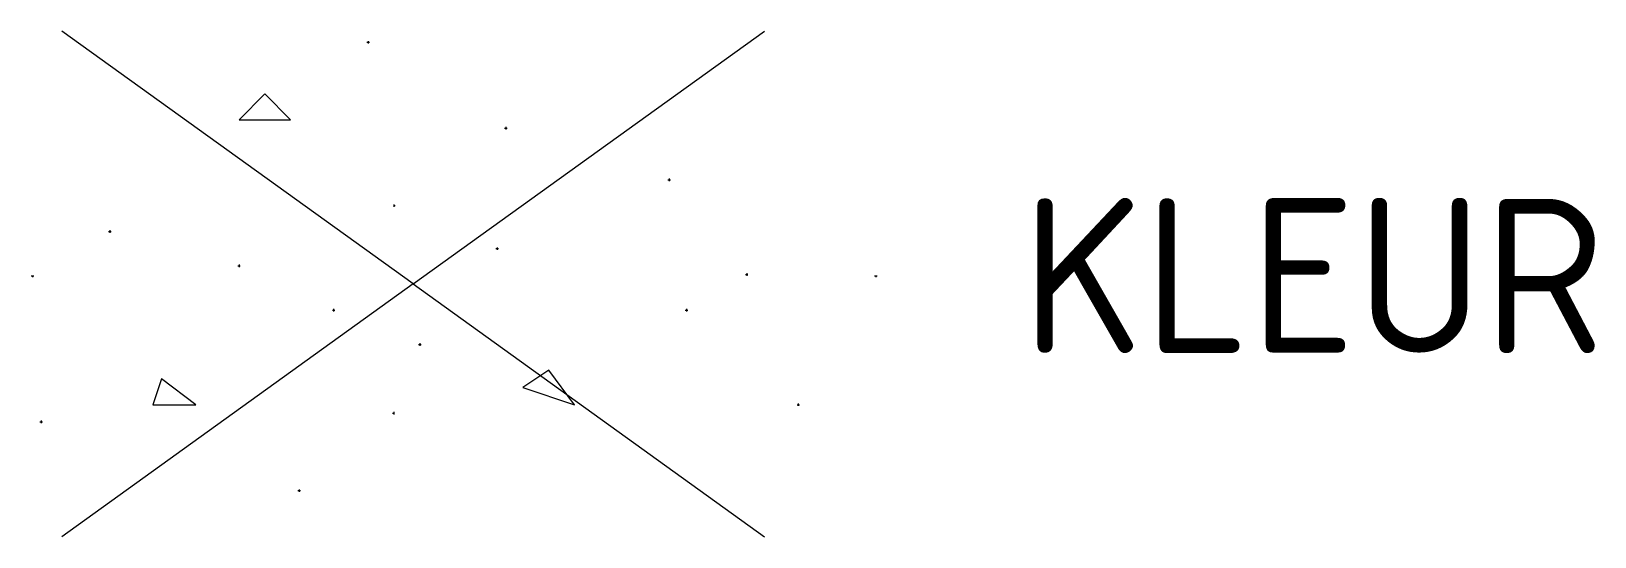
# Model space of a CAD drawing. Extents: x -4.2 to 14, y -3 to 2.8.
import ezdxf
from ezdxf.enums import TextEntityAlignment as Align

# ---------------------------------------------------------------- set-up
doc = ezdxf.new("R2010")
doc.units = 0
doc.header["$LTSCALE"] = 0.2
doc.styles.add('NLCS-ISO', font='NLCS-ISO.ttf')

msp = doc.modelspace()

# ---------------------------------------------------------------- linework, layer by layer
for p, q in [((0.227, -0.096), (-3.856, 2.844)), ((-0.296, 2.73), (-0.296, 2.7)), ((0.227, -0.096), (4.311, 2.844)), ((-0.311, 2.715), (-0.281, 2.715)), ((-1.496, 2.115), (-1.796, 1.815)), ((-1.196, 1.815), (-1.496, 2.115)), ((-1.796, 1.815), (-1.196, 1.815)), ((1.29, 1.715), (1.32, 1.715)), ((1.305, 1.73), (1.305, 1.7)), ((3.19, 1.115), (3.22, 1.115)), ((3.205, 1.13), (3.205, 1.1)), ((0.005, 0.83), (0.005, 0.8)), ((0.005, 0.815), (0.02, 0.815)), ((-3.311, 0.515), (-3.281, 0.515)), ((-3.296, 0.53), (-3.296, 0.5)), ((1.19, 0.315), (1.22, 0.315)), ((1.205, 0.33), (1.205, 0.3)), ((-1.811, 0.115), (-1.781, 0.115)), ((-1.796, 0.13), (-1.796, 0.1)), ((4.09, 0.015), (4.12, 0.015)), ((4.105, 0.03), (4.105, 0)), ((-4.211, 0), (-4.181, 0)), ((-4.196, 0), (-4.196, -0.015)), ((0.227, -0.096), (-3.856, -3.036)), ((0.227, -0.096), (4.311, -3.036)), ((5.59, 0), (5.62, 0)), ((5.605, 0), (5.605, -0.015)), ((-0.711, -0.4), (-0.681, -0.4)), ((-0.696, -0.385), (-0.696, -0.415)), ((3.39, -0.4), (3.42, -0.4)), ((3.405, -0.385), (3.405, -0.415)), ((0.29, -0.8), (0.32, -0.8)), ((0.305, -0.785), (0.305, -0.815)), ((-2.696, -1.2), (-2.796, -1.5)), ((-2.296, -1.5), (-2.696, -1.2)), ((1.805, -1.1), (1.505, -1.3)), ((2.105, -1.5), (1.805, -1.1)), ((1.505, -1.3), (2.105, -1.5)), ((-2.796, -1.5), (-2.296, -1.5)), ((-0.011, -1.6), (0.004, -1.6)), ((0.004, -1.585), (0.004, -1.615)), ((4.69, -1.5), (4.72, -1.5)), ((4.705, -1.485), (4.705, -1.515)), ((-4.111, -1.7), (-4.081, -1.7)), ((-4.096, -1.685), (-4.096, -1.715)), ((-1.111, -2.5), (-1.081, -2.5)), ((-1.096, -2.485), (-1.096, -2.515))]:
    msp.add_line(p, q)

# ---------------------------------------------------------------- texts
at = {"style": 'NLCS-ISO'}
msp.add_attdef('KLEUR', text='', height=1.8, dxfattribs=at).set_placement((7.3, 0), align=Align.MIDDLE_LEFT)

doc.saveas('drawing.dxf')
